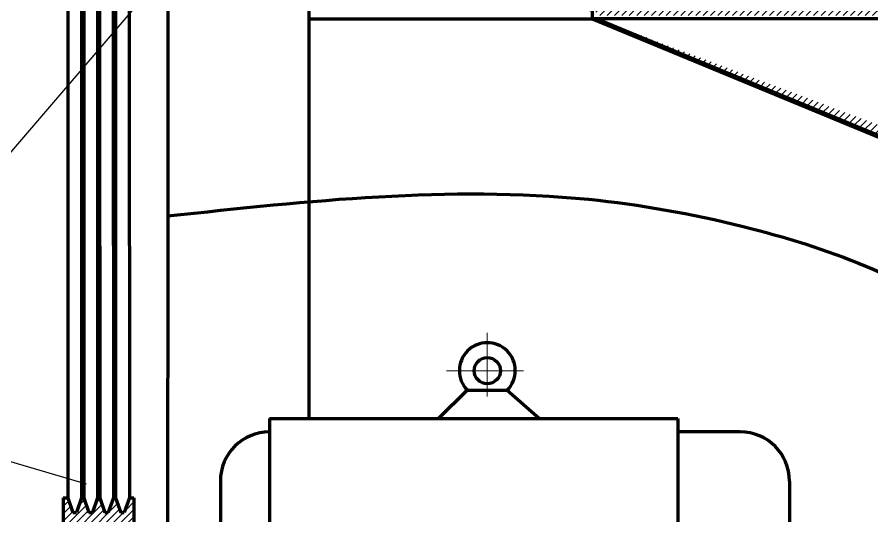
# Model space of a CAD drawing. Extents: x -15160 to 839, y 136 to 1948.
# Drawn here: x -237.4 to -70.8, y 1493.1 to 1590.3 of the extents above; entities that cross this region are included whole.
import ezdxf

# ---------------------------------------------------------------- set-up
doc = ezdxf.new("R2010")
doc.units = 0
doc.linetypes.add('CENTERX2', pattern=[101.60000000000001, 63.5, -12.7, 12.7, -12.7])
for name, color, linetype, lineweight in [('标注层', 3, 'CONTINUOUS', 25), ('点划线', 1, 'CENTERX2', 9), ('粗实线', 7, 'CONTINUOUS', 50), ('细实线', 5, 'CONTINUOUS', 20)]:
    doc.layers.add(name, color=color, linetype=linetype, lineweight=lineweight)

msp = doc.modelspace()

# ---------------------------------------------------------------- hatches: boundary and pattern name
at = {"layer": '细实线'}
h = msp.add_hatch(dxfattribs=at)
h.set_pattern_fill('ANSI31', color=256, scale=0.3200000000000001, style=0)
h.set_pattern_definition([(44.99999999999999, (-179.0820744279982, 1589.982385647898), (-0.7184204896855322, 0.7184204896855324), [])])
h.paths.add_polyline_path([(257.8908390130705, 1589.982385647898), (-124.4345065484157, 1589.982385647898)], flags=16)
edge = h.paths.add_edge_path()
edge.add_line((258.7281662323275, 1645.112739970004), (258.0881662323275, 1645.112739970004))
edge.add_line((258.0881662323275, 1590.622385647898), (258.0881662323275, 1645.253193607274))
edge.add_line((258.7281662323275, 1589.982385647898), (258.7281662323275, 1645.112739970004))
edge.add_line((257.8908390130705, 1589.982385647898), (258.7281662323273, 1589.982385647898))
edge.add_line((258.0881662323274, 1590.622385647898), (-124.6318337676726, 1590.622385647898))
edge.add_line((-125.271833767673, 1589.982385647898), (-125.2718337676727, 1628.198745016521))
edge.add_line((-124.6318337676726, 1628.838745016522), (-124.6318337676726, 1590.622385647898))
edge.add_line((-179.0820744279982, 1628.198745016521), (-125.2718337676727, 1628.198745016521))
edge.add_line((-178.4420744279983, 1628.838745016522), (-125.2718337676727, 1628.838745016522))
edge.add_line((-179.0820744279982, 1648.062385647898), (-179.0820744279982, 1628.198745016521))
edge.add_line((-178.4420744279983, 1648.062385647898), (-178.4420744279983, 1628.838745016522))
h = msp.add_hatch(dxfattribs=at)
h.set_pattern_fill('ANSI31', color=256, scale=0.3200000000000001, style=0)
h.set_pattern_definition([(44.99999999999999, (-125.2718337676727, 1512.480464939231), (-0.7184204896855322, 0.7184204896855324), [])])
h.paths.add_polyline_path([(52.77764144024428, 1516.480526179823), (52.77834655144537, 1512.800526247375), (80.69262558508993, 1512.805874799325), (80.69192047388898, 1516.485874731773)], flags=16)
edge = h.paths.add_edge_path()
edge.add_line((-124.4345065484162, 1589.982385647898), (52.52117124679462, 1516.80047704439))
edge.add_line((-125.2718337676727, 1589.982385647898), (52.4576414461183, 1516.480464865805))
edge.add_line((52.45764144611829, 1516.480464865805), (52.45840787133692, 1512.480464939231))
edge.add_line((80.9483317722167, 1516.805923867669), (52.52117124679463, 1516.80047704439))
edge.add_line((81.01268689323328, 1512.485936119216), (52.45840787133692, 1512.480464939231))
edge.add_line((257.8908390130705, 1589.982385647898), (80.9483317722167, 1516.805923867669))
edge.add_line((258.7281662323275, 1589.982385647898), (81.01192046801481, 1516.485936045791))
edge.add_line((81.01192046801481, 1516.485936045791), (81.01268689323328, 1512.485936119216))
h = msp.add_hatch(dxfattribs=at)
h.set_pattern_fill('ANSI31', color=256, scale=0.3200000000000001, style=0)
h.set_pattern_definition([(44.99999999999999, (-228.4229454223365, 1463.387194295431), (-0.7184204896855322, 0.7184204896855324), [])])
h.paths.add_polyline_path([(-214.6309454223364, 1464.02719429543), (-215.7509454223364, 1464.02719429543), (-215.5305757498311, 1463.387194295431), (-214.6309454223365, 1463.387194295431)])
h.paths.add_polyline_path([(-221.0949454223367, 1464.02719429543), (-221.9589454223363, 1464.02719429543), (-221.7385757498311, 1463.387194295431), (-221.3153150948419, 1463.387194295431)])
h.paths.add_polyline_path([(-217.9909454223366, 1464.02719429543), (-218.8662241829877, 1464.02719429543), (-218.6458545104825, 1463.387194295431), (-218.2113150948418, 1463.387194295431)])
h.paths.add_polyline_path([(-224.1876666616853, 1464.02719429543), (-225.0629454223364, 1464.02719429543), (-224.842575749831, 1463.387194295431), (-224.4080363341906, 1463.387194295431)])
h.paths.add_polyline_path([(-227.3029454223367, 1464.02719429543), (-228.4229454223362, 1464.02719429543), (-228.4229454223365, 1463.387194295431), (-227.5233150948418, 1463.387194295431)])
h.paths.add_polyline_path([(-226.5316515685678, 1466.267194295431), (-225.8342392761054, 1466.267194295431), (-225.0629454223364, 1464.02719429543), (-224.1876666616853, 1464.02719429543), (-223.4163728079163, 1466.267194295431), (-222.7302392761053, 1466.267194295431), (-221.9589454223363, 1464.02719429543), (-221.0949454223367, 1464.02719429543), (-220.3236515685677, 1466.267194295431), (-219.6375180367566, 1466.26719429543), (-218.8662241829878, 1464.02719429543), (-217.9909454223366, 1464.02719429543), (-217.2196515685676, 1466.267194295431), (-216.5222392761052, 1466.267194295431), (-215.7509454223362, 1464.02719429543), (-214.6309454223364, 1464.02719429543), (-214.6309454223346, 1472.027194295428), (-212.9029454223347, 1472.027194295427, 0.4142135623730952), (-212.4229454223346, 1472.507194295427), (-212.4229454223341, 1475.547194295431), (-212.9029454223332, 1476.02719429543), (-227.9429454223326, 1476.02719429543), (-228.4229454223338, 1476.370324919587), (-228.422945422334, 1475.94719429543), (-228.4229454223351, 1469.363897075463), (-228.4229454223363, 1464.02719429543), (-227.3029454223367, 1464.02719429543)])
h.paths.add_polyline_path([(-212.422945422333, 1487.54719429543, 0.4142135623726955), (-212.9029454223324, 1488.02719429543), (-214.6309454223348, 1488.027194295433), (-214.6309454223366, 1496.66719429543), (-215.530575749831, 1496.667194295429), (-216.5222392761052, 1493.78719429543), (-217.2196515685676, 1493.78719429543), (-218.211315094842, 1496.66719429543), (-218.6458545104825, 1496.667194295429), (-219.6375180367566, 1493.78719429543), (-220.3236515685678, 1493.78719429543), (-221.3153150948419, 1496.66719429543), (-221.7385757498311, 1496.66719429543), (-222.7302392761053, 1493.78719429543), (-223.4163728079163, 1493.78719429543), (-224.4080363341906, 1496.66719429543), (-224.842575749831, 1496.66719429543), (-225.8342392761054, 1493.78719429543), (-226.5316515685678, 1493.78719429543), (-227.523315094842, 1496.66719429543), (-228.4229454223332, 1496.66719429543), (-228.4229454223332, 1490.690491515398), (-228.4229454223332, 1484.66719429543), (-212.4229454223329, 1484.66719429543)])

# ---------------------------------------------------------------- linework, layer by layer
at = {"layer": '标注层'}
for points in [[(-170.0834755212928, 1643.964710884553), (-261.6046470359982, 1537.327204599274), (-269.0738287959982, 1537.327204599274)], [(-223.8867162772459, 1499.336028011031), (-261.6046470359982, 1510.450705623274), (-269.0738287959982, 1510.450705623274)]]:
    msp.add_lwpolyline(points, dxfattribs=at)
at = {"layer": '标注层', "lineweight": 70}
msp.add_spline([(-208.0462773879982, 1551.562234599274), (-126.0736783319983, 1554.817881207274), (-95.92373097199818, 1549.527454871274), (-50.29137644399817, 1529.586609287274), (-25.8454741559982, 1501.506647191274), (-8.385613163998201, 1444.375209303898)], degree=3, dxfattribs=at)
at = {"layer": '点划线'}
for p, q in [((-145.7750296839979, 1528.780575047274), (-145.7750296839979, 1516.429293319274)), ((-138.7281418679982, 1521.428008087274), (-153.7081675479982, 1521.428008087274)), ((-145.7750296839979, 1521.428008087274), (-138.7281418679982, 1521.428008087274))]:
    msp.add_line(p, q, dxfattribs=at)
at = {"layer": '粗实线', "lineweight": 70}
for p, q in [((-208.0462773879982, 1640.137043784521), (-208.0462773879982, 1551.562234599274)), ((-227.5539375448294, 1628.142385647898), (-227.523315094842, 1496.66719429543)), ((-224.8731980483659, 1628.141735397309), (-224.8425755983785, 1496.66654404484)), ((-224.4386586327254, 1628.141735397309), (-224.4080361827379, 1496.66654404484)), ((-221.7644057625583, 1628.141735397309), (-221.7337833125709, 1496.66654404484)), ((-221.3411451075692, 1628.141735397309), (-221.3105226575817, 1496.66654404484)), ((-218.67647696047, 1628.142385647898), (-218.6458545104825, 1496.667194295429)), ((-218.2419375448292, 1628.142385647898), (-218.2113150948418, 1496.66719429543)), ((-215.5611981998184, 1628.142385647898), (-215.530575749831, 1496.66719429543)), ((-125.271833767673, 1589.982385647898), (-125.2718337676727, 1628.198745016521)), ((-180.5512451639988, 1603.659002647274), (-180.5512451639988, 1554.333773650975)), ((-180.5512451639988, 1589.982385647898), (-125.271833767673, 1589.982385647898)), ((-125.2718337676727, 1589.982385647898), (52.45764144611829, 1516.480464865805)), ((-124.4345065484157, 1589.982385647898), (-125.271833767673, 1589.982385647898)), ((257.8908390130705, 1589.982385647898), (-124.4345065484157, 1589.982385647898)), ((-124.4345065484162, 1589.982385647898), (52.52117124679463, 1516.80047704439)), ((257.8908390130705, 1589.982385647898), (-124.4345065484162, 1589.982385647898)), ((-180.5512451639988, 1554.333773650975), (-180.5512451639988, 1512.147458359274)), ((-208.0462773879982, 1551.562234599274), (-208.131459734333, 1484.02719429543)), ((-155.2987060439979, 1512.147458359274), (-149.6753920599979, 1517.608762423274)), ((-149.6753920599979, 1517.608762423274), (-141.8746673079979, 1517.608762423274)), ((-141.8746673079979, 1517.608762423274), (-135.6262186999982, 1512.147458359274)), ((-188.2028234839983, 1512.147458359274), (-188.202823483998, 1447.906930231586)), ((-188.2028234839983, 1512.147458359274), (-108.6556008439982, 1512.147458359274)), ((-108.6556008439982, 1512.147458359274), (-108.6556008439982, 1447.906930231586)), ((-96.48740639599826, 1509.506930231586), (-108.6556008439982, 1509.506930231586)), ((-197.8028234839983, 1499.906930231586), (-197.8028234839981, 1460.529387895274)), ((-86.88740639599824, 1499.906930231586), (-86.88740639599821, 1460.529387895274)), ((-228.4229454223332, 1496.66719429543), (-228.4229454223332, 1490.690491515398)), ((-228.4229454223365, 1496.66719429543), (-227.523315094842, 1496.66719429543)), ((-227.523315094842, 1496.66719429543), (-226.5316515685678, 1493.78719429543)), ((-224.8425757498312, 1496.66719429543), (-225.8342392761054, 1493.78719429543)), ((-224.842575749831, 1496.66719429543), (-224.4080363341906, 1496.66719429543)), ((-224.4080363341906, 1496.66719429543), (-223.4163728079163, 1493.78719429543)), ((-221.7385757498311, 1496.66719429543), (-222.7302392761053, 1493.78719429543)), ((-221.7385757498309, 1496.66719429543), (-221.3153150948419, 1496.66719429543)), ((-221.3153150948419, 1496.66719429543), (-220.3236515685677, 1493.78719429543)), ((-218.6458545104824, 1496.66719429543), (-219.6375180367567, 1493.78719429543)), ((-218.6458545104825, 1496.667194295429), (-218.2113150948418, 1496.66719429543)), ((-218.2113150948418, 1496.66719429543), (-217.2196515685676, 1493.78719429543)), ((-215.530575749831, 1496.66719429543), (-216.5222392761052, 1493.78719429543)), ((-215.5305757498311, 1496.667194295429), (-214.6309454223365, 1496.66719429543)), ((-214.6309454223365, 1496.66719429543), (-214.6309454223348, 1488.027194295433)), ((-226.5316515685678, 1493.78719429543), (-225.8342392761054, 1493.78719429543)), ((-223.4163728079163, 1493.78719429543), (-222.7302392761053, 1493.78719429543)), ((-220.3236515685677, 1493.78719429543), (-219.6375180367567, 1493.78719429543)), ((-217.2196515685676, 1493.78719429543), (-216.5222392761052, 1493.78719429543))]:
    msp.add_line(p, q, dxfattribs=at)
msp.add_circle((-145.7750296839979, 1521.428008087274), 2.56028256800033, dxfattribs=at)
for centre, radius, start, end in [((-145.7750296839979, 1521.428008087274), 5.449152615999702, 315.5017083642957, 224.4982916357043), ((-188.2028234839983, 1499.906930231586), 9.600000000000001, 90, 180), ((-96.48740639599826, 1499.906930231586), 9.600000000000001, 0, 90)]:
    msp.add_arc(centre, radius, start, end, dxfattribs=at)

doc.saveas('drawing.dxf')
